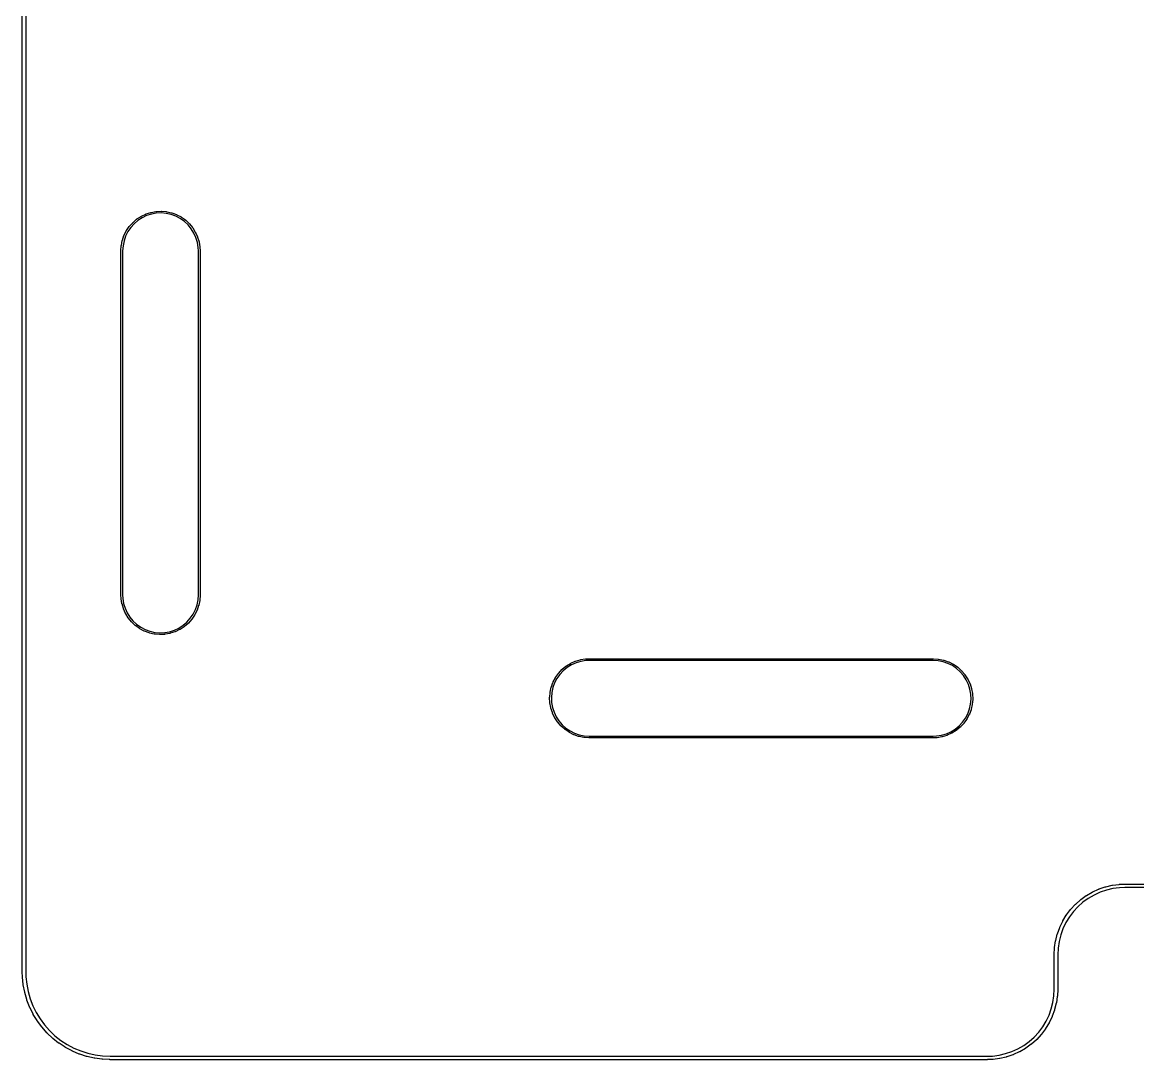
# Model space of a CAD drawing. Extents: x 14.9 to 26, y 3.1 to 12.8.
# Drawn here: x 14.943 to 17.496, y 3.109 to 5.482 of the extents above; entities that cross this region are included whole.
import ezdxf

# ---------------------------------------------------------------- set-up
doc = ezdxf.new("R2010")
doc.units = 0
doc.header["$MEASUREMENT"] = 0
doc.layers.add('BLACK', color=7, linetype='CONTINUOUS')

msp = doc.modelspace()

# ---------------------------------------------------------------- linework, layer by layer
at = {"layer": 'BLACK', "linetype": 'CONTINUOUS'}
for p, q in [((14.9429, 3.31038), (14.9429, 11.6873)), ((14.9508, 11.6877), (14.9508, 3.30989)), ((15.1963, 5.02448), (15.2046, 5.03163)), ((15.2046, 5.03163), (15.2047, 5.03177)), ((15.2047, 5.03177), (15.205, 5.03196)), ((15.205, 5.03196), (15.2053, 5.03218)), ((15.2053, 5.03218), (15.2054, 5.03224)), ((15.2054, 5.03224), (15.2146, 5.03822)), ((15.217, 5.03505), (15.2074, 5.0288)), ((15.2146, 5.03822), (15.2148, 5.03835)), ((15.2148, 5.03835), (15.2151, 5.0385)), ((15.2151, 5.0385), (15.2154, 5.03868)), ((15.2154, 5.03868), (15.2155, 5.03872)), ((15.2155, 5.03872), (15.2255, 5.04343)), ((15.2274, 5.03998), (15.217, 5.03505)), ((15.2255, 5.04343), (15.2256, 5.04354)), ((15.2256, 5.04354), (15.2259, 5.04365)), ((15.2259, 5.04365), (15.2262, 5.04379)), ((15.2262, 5.04379), (15.2264, 5.0438)), ((15.2264, 5.0438), (15.2369, 5.04716)), ((15.2383, 5.04349), (15.2274, 5.03998)), ((15.2369, 5.04716), (15.237, 5.04725)), ((15.237, 5.04725), (15.2373, 5.04731)), ((15.2373, 5.04731), (15.2377, 5.04742)), ((15.2377, 5.04742), (15.2378, 5.04741)), ((15.2378, 5.04741), (15.2487, 5.04935)), ((15.2496, 5.04552), (15.2383, 5.04349)), ((15.2487, 5.04935), (15.2488, 5.04942)), ((15.2488, 5.04942), (15.2492, 5.04944)), ((15.2492, 5.04944), (15.2495, 5.0495)), ((15.2495, 5.0495), (15.2497, 5.04946)), ((15.2611, 5.04604), (15.2496, 5.04552)), ((15.2497, 5.04946), (15.2606, 5.04996)), ((15.2606, 5.04996), (15.2608, 5.05001)), ((15.2608, 5.05001), (15.2611, 5.04998)), ((15.2611, 5.04998), (15.2615, 5.05)), ((15.2725, 5.04504), (15.2611, 5.04604)), ((15.2615, 5.05), (15.2617, 5.04994)), ((15.2617, 5.04994), (15.2726, 5.04898)), ((15.2837, 5.04253), (15.2725, 5.04504)), ((15.2726, 5.04898), (15.2728, 5.04901)), ((15.2728, 5.04901), (15.2731, 5.04894)), ((15.2731, 5.04894), (15.2734, 5.04891)), ((15.2734, 5.04891), (15.2736, 5.04883)), ((15.2736, 5.04883), (15.2843, 5.04643)), ((15.2945, 5.03857), (15.2837, 5.04253)), ((15.2843, 5.04643), (15.2845, 5.04644)), ((15.2845, 5.04644), (15.2848, 5.04632)), ((15.2848, 5.04632), (15.2852, 5.04624)), ((15.2852, 5.04624), (15.2853, 5.04614)), ((15.2853, 5.04614), (15.2956, 5.04235)), ((15.3046, 5.03322), (15.2945, 5.03857)), ((15.2956, 5.04235), (15.2958, 5.04234)), ((15.2958, 5.04234), (15.2961, 5.04218)), ((15.2961, 5.04218), (15.2964, 5.04206)), ((15.2964, 5.04206), (15.2965, 5.04194)), ((15.2965, 5.04194), (15.3062, 5.03682)), ((15.314, 5.02657), (15.3046, 5.03322)), ((15.3062, 5.03682), (15.3064, 5.03678)), ((15.3064, 5.03678), (15.3067, 5.03658)), ((15.3067, 5.03658), (15.307, 5.03642)), ((15.307, 5.03642), (15.3071, 5.03628)), ((15.3071, 5.03628), (15.3161, 5.02992)), ((15.3161, 5.02992), (15.3162, 5.02986)), ((15.3162, 5.02986), (15.3165, 5.02962)), ((15.176, 4.995), (15.1809, 5.00481)), ((15.1809, 5.00481), (15.181, 5.00499)), ((15.181, 5.00499), (15.1811, 5.00527)), ((15.1811, 5.00527), (15.1813, 5.00558)), ((15.1813, 5.00558), (15.1814, 5.0057)), ((15.1814, 5.0057), (15.1876, 5.01478)), ((15.191, 5.01277), (15.1845, 5.00328)), ((15.1876, 5.01478), (15.1877, 5.01494)), ((15.1877, 5.01494), (15.1879, 5.0152)), ((15.1879, 5.0152), (15.1881, 5.01549)), ((15.1881, 5.01549), (15.1882, 5.01558)), ((15.1882, 5.01558), (15.1956, 5.02377)), ((15.1987, 5.02133), (15.191, 5.01277)), ((15.1956, 5.02392), (15.1959, 5.02415)), ((15.1956, 5.02377), (15.1956, 5.02392)), ((15.1959, 5.02415), (15.1961, 5.02441)), ((15.1961, 5.02441), (15.1963, 5.02448)), ((15.2074, 5.0288), (15.1987, 5.02133)), ((15.3224, 5.01874), (15.314, 5.02657)), ((15.3165, 5.02962), (15.3168, 5.02942)), ((15.3168, 5.02942), (15.3169, 5.02927)), ((15.3169, 5.02927), (15.3249, 5.02179)), ((15.3297, 5.00987), (15.3224, 5.01874)), ((15.3249, 5.02179), (15.325, 5.0217)), ((15.325, 5.0217), (15.3253, 5.02144)), ((15.3253, 5.02144), (15.3255, 5.0212)), ((15.3255, 5.0212), (15.3256, 5.02104)), ((15.3256, 5.02104), (15.3326, 5.01256)), ((15.3357, 5.00011), (15.3297, 5.00987)), ((15.3326, 5.01256), (15.3327, 5.01246)), ((15.3327, 5.01246), (15.3329, 5.01216)), ((15.3329, 5.01216), (15.3331, 5.0119)), ((15.3331, 5.0119), (15.3332, 5.01173)), ((15.3332, 5.01173), (15.3389, 5.0024)), ((15.1696, 4.97193), (15.1718, 4.98269)), ((15.1718, 4.98287), (15.1719, 4.98319)), ((15.1718, 4.98269), (15.1718, 4.98287)), ((15.1719, 4.98353), (15.172, 4.98368)), ((15.1719, 4.98319), (15.1719, 4.98353)), ((15.172, 4.98368), (15.1756, 4.99406)), ((15.1757, 4.98216), (15.1734, 4.9709)), ((15.1756, 4.99423), (15.1758, 4.99454)), ((15.1756, 4.99406), (15.1756, 4.99423)), ((15.1794, 4.99301), (15.1757, 4.98216)), ((15.1758, 4.99454), (15.1759, 4.99487)), ((15.1759, 4.99487), (15.176, 4.995)), ((15.1845, 5.00328), (15.1794, 4.99301)), ((15.3404, 4.98964), (15.3357, 5.00011)), ((15.3389, 5.0024), (15.3391, 5.00228)), ((15.3391, 5.00228), (15.3392, 5.00196)), ((15.3392, 5.00196), (15.3394, 5.00167)), ((15.3394, 5.00167), (15.3394, 5.00149)), ((15.3394, 5.00149), (15.3439, 4.99148)), ((15.3437, 4.97864), (15.3404, 4.98964)), ((15.3439, 4.99148), (15.344, 4.99134)), ((15.344, 4.99134), (15.3441, 4.99101)), ((15.3441, 4.99101), (15.3443, 4.9907)), ((15.3443, 4.9907), (15.3443, 4.99052)), ((15.3443, 4.99052), (15.3474, 4.98)), ((15.3474, 4.98), (15.3475, 4.97985)), ((15.3475, 4.97985), (15.3476, 4.97951)), ((15.3476, 4.97951), (15.3477, 4.97918)), ((15.3477, 4.97918), (15.3476, 4.979)), ((15.3476, 4.979), (15.3494, 4.96817)), ((15.1687, 4.96), (15.1695, 4.97091)), ((15.1687, 4.95992), (15.1687, 4.96)), ((15.1687, 4.95951), (15.1687, 4.95992)), ((15.1687, 4.95911), (15.1687, 4.95951)), ((15.1687, 4.95902), (15.1687, 4.95911)), ((15.1687, 4.17249), (15.1687, 4.95902)), ((15.1694, 4.97109), (15.1695, 4.97143)), ((15.1695, 4.97091), (15.1694, 4.97109)), ((15.1695, 4.97177), (15.1696, 4.97193)), ((15.1695, 4.97143), (15.1695, 4.97177)), ((15.1734, 4.9709), (15.1726, 4.95938)), ((15.1726, 4.95938), (15.1726, 4.17209)), ((15.3455, 4.96728), (15.3437, 4.97864)), ((15.3459, 4.9594), (15.3455, 4.96728)), ((15.3459, 4.17211), (15.3459, 4.9594)), ((15.3494, 4.96817), (15.3494, 4.96804)), ((15.3494, 4.96804), (15.3494, 4.96768)), ((15.3494, 4.96768), (15.3495, 4.96732)), ((15.3495, 4.96732), (15.3495, 4.96717)), ((15.3495, 4.96717), (15.3498, 4.95998)), ((15.3498, 4.95998), (15.3498, 4.95992)), ((15.3498, 4.95992), (15.3498, 4.95949)), ((15.3498, 4.95949), (15.3498, 4.95906)), ((15.3498, 4.95906), (15.3498, 4.95901)), ((15.3498, 4.95901), (15.3498, 4.17247)), ((15.1687, 4.17243), (15.1687, 4.17249)), ((15.1687, 4.172), (15.1687, 4.17243)), ((15.1687, 4.17157), (15.1687, 4.172)), ((15.1687, 4.17152), (15.1687, 4.17157)), ((15.169, 4.16432), (15.1687, 4.17152)), ((15.169, 4.16418), (15.169, 4.16432)), ((15.1691, 4.16382), (15.169, 4.16418)), ((15.1691, 4.16345), (15.1691, 4.16382)), ((15.1692, 4.16332), (15.1691, 4.16345)), ((15.1709, 4.15249), (15.1692, 4.16332)), ((15.1726, 4.17209), (15.173, 4.16422)), ((15.173, 4.16422), (15.1748, 4.15286)), ((15.3451, 4.16059), (15.3459, 4.17211)), ((15.3498, 4.17149), (15.349, 4.16058)), ((15.3498, 4.17247), (15.3498, 4.17239)), ((15.3498, 4.17239), (15.3498, 4.17198)), ((15.3498, 4.17198), (15.3498, 4.17157)), ((15.3498, 4.17157), (15.3498, 4.17149)), ((15.1708, 4.15231), (15.1709, 4.15249)), ((15.1709, 4.15198), (15.1708, 4.15231)), ((15.171, 4.15164), (15.1709, 4.15198)), ((15.1711, 4.15149), (15.171, 4.15164)), ((15.1742, 4.14097), (15.1711, 4.15149)), ((15.1742, 4.1408), (15.1742, 4.14097)), ((15.1744, 4.14048), (15.1742, 4.1408)), ((15.1745, 4.14015), (15.1744, 4.14048)), ((15.1746, 4.14001), (15.1745, 4.14015)), ((15.1791, 4.13), (15.1746, 4.14001)), ((15.1748, 4.15286), (15.1781, 4.14186)), ((15.1781, 4.14186), (15.1828, 4.13139)), ((15.334, 4.12822), (15.3391, 4.13848)), ((15.3425, 4.1365), (15.3376, 4.12668)), ((15.3391, 4.13848), (15.3428, 4.14934)), ((15.3426, 4.13663), (15.3425, 4.1365)), ((15.3427, 4.13696), (15.3426, 4.13663)), ((15.3429, 4.13726), (15.3427, 4.13696)), ((15.3428, 4.14934), (15.3451, 4.16059)), ((15.3465, 4.14782), (15.3429, 4.13744)), ((15.3429, 4.13744), (15.3429, 4.13726)), ((15.3466, 4.14797), (15.3465, 4.14782)), ((15.3468, 4.14863), (15.3466, 4.1483)), ((15.3466, 4.1483), (15.3466, 4.14797)), ((15.3489, 4.15957), (15.3467, 4.14881)), ((15.3467, 4.14881), (15.3468, 4.14863)), ((15.349, 4.15973), (15.3489, 4.15957)), ((15.349, 4.16058), (15.3491, 4.16041)), ((15.3491, 4.16041), (15.349, 4.16007)), ((15.349, 4.16007), (15.349, 4.15973)), ((15.1791, 4.12983), (15.1791, 4.13)), ((15.1793, 4.12953), (15.1791, 4.12983)), ((15.1794, 4.12922), (15.1793, 4.12953)), ((15.1796, 4.1291), (15.1794, 4.12922)), ((15.1854, 4.11977), (15.1796, 4.1291)), ((15.1828, 4.13139), (15.1888, 4.12163)), ((15.1854, 4.1196), (15.1854, 4.11977)), ((15.1856, 4.11933), (15.1854, 4.1196)), ((15.1858, 4.11904), (15.1856, 4.11933)), ((15.1859, 4.11894), (15.1858, 4.11904)), ((15.1929, 4.11045), (15.1859, 4.11894)), ((15.1888, 4.12163), (15.1961, 4.11276)), ((15.1961, 4.11276), (15.2045, 4.10493)), ((15.3198, 4.11017), (15.3275, 4.11873)), ((15.3303, 4.11591), (15.323, 4.10773)), ((15.3275, 4.11873), (15.334, 4.12822)), ((15.3304, 4.11601), (15.3303, 4.11591)), ((15.3306, 4.1163), (15.3304, 4.11601)), ((15.3308, 4.11655), (15.3306, 4.1163)), ((15.3309, 4.11672), (15.3308, 4.11655)), ((15.3371, 4.1258), (15.3309, 4.11672)), ((15.3372, 4.12592), (15.3371, 4.1258)), ((15.3374, 4.12622), (15.3372, 4.12592)), ((15.3376, 4.12651), (15.3374, 4.12622)), ((15.3376, 4.12668), (15.3376, 4.12651)), ((15.193, 4.11029), (15.1929, 4.11045)), ((15.1932, 4.11006), (15.193, 4.11029)), ((15.1935, 4.10979), (15.1932, 4.11006)), ((15.1936, 4.10971), (15.1935, 4.10979)), ((15.2016, 4.10222), (15.1936, 4.10971)), ((15.2017, 4.10207), (15.2016, 4.10222)), ((15.202, 4.10187), (15.2017, 4.10207)), ((15.2023, 4.10164), (15.202, 4.10187)), ((15.2024, 4.10157), (15.2023, 4.10164)), ((15.2114, 4.09522), (15.2024, 4.10157)), ((15.2045, 4.10493), (15.2139, 4.09828)), ((15.2115, 4.09508), (15.2114, 4.09522)), ((15.2118, 4.09492), (15.2115, 4.09508)), ((15.2121, 4.09472), (15.2118, 4.09492)), ((15.2123, 4.09468), (15.2121, 4.09472)), ((15.222, 4.08956), (15.2123, 4.09468)), ((15.2139, 4.09828), (15.224, 4.09293)), ((15.2221, 4.08944), (15.222, 4.08956)), ((15.2224, 4.08932), (15.2221, 4.08944)), ((15.2227, 4.08916), (15.2224, 4.08932)), ((15.2229, 4.08914), (15.2227, 4.08916)), ((15.2332, 4.08535), (15.2229, 4.08914)), ((15.224, 4.09293), (15.2348, 4.08896)), ((15.2333, 4.08525), (15.2332, 4.08535)), ((15.2337, 4.08518), (15.2333, 4.08525)), ((15.234, 4.08506), (15.2337, 4.08518)), ((15.2342, 4.08506), (15.234, 4.08506)), ((15.2449, 4.08267), (15.2342, 4.08506)), ((15.2348, 4.08896), (15.246, 4.08646)), ((15.246, 4.08646), (15.2574, 4.08546)), ((15.2574, 4.08546), (15.2689, 4.08598)), ((15.2689, 4.08598), (15.2802, 4.08801)), ((15.2802, 4.08801), (15.2911, 4.09152)), ((15.2921, 4.08769), (15.2816, 4.08434)), ((15.2911, 4.09152), (15.3015, 4.09644)), ((15.2923, 4.0877), (15.2921, 4.08769)), ((15.2926, 4.08785), (15.2923, 4.0877)), ((15.2929, 4.08796), (15.2926, 4.08785)), ((15.2931, 4.08807), (15.2929, 4.08796)), ((15.303, 4.09278), (15.2931, 4.08807)), ((15.3015, 4.09644), (15.3111, 4.1027)), ((15.3031, 4.09281), (15.303, 4.09278)), ((15.3034, 4.093), (15.3031, 4.09281)), ((15.3037, 4.09315), (15.3034, 4.093)), ((15.3039, 4.09328), (15.3037, 4.09315)), ((15.3131, 4.09926), (15.3039, 4.09328)), ((15.3111, 4.1027), (15.3198, 4.11017)), ((15.3132, 4.09931), (15.3131, 4.09926)), ((15.3135, 4.09954), (15.3132, 4.09931)), ((15.3138, 4.09972), (15.3135, 4.09954)), ((15.3139, 4.09987), (15.3138, 4.09972)), ((15.3222, 4.10701), (15.3139, 4.09987)), ((15.3224, 4.10709), (15.3222, 4.10701)), ((15.3226, 4.10735), (15.3224, 4.10709)), ((15.3229, 4.10757), (15.3226, 4.10735)), ((15.323, 4.10773), (15.3229, 4.10757)), ((15.2451, 4.08259), (15.2449, 4.08267)), ((15.2454, 4.08256), (15.2451, 4.08259)), ((15.2457, 4.08248), (15.2454, 4.08256)), ((15.2459, 4.08251), (15.2457, 4.08248)), ((15.2568, 4.08156), (15.2459, 4.08251)), ((15.257, 4.0815), (15.2568, 4.08156)), ((15.2574, 4.08151), (15.257, 4.0815)), ((15.2577, 4.08148), (15.2574, 4.08151)), ((15.2579, 4.08153), (15.2577, 4.08148)), ((15.2688, 4.08203), (15.2579, 4.08153)), ((15.269, 4.082), (15.2688, 4.08203)), ((15.2693, 4.08206), (15.269, 4.082)), ((15.2697, 4.08207), (15.2693, 4.08206)), ((15.2699, 4.08215), (15.2697, 4.08207)), ((15.2807, 4.08409), (15.2699, 4.08215)), ((15.2808, 4.08408), (15.2807, 4.08409)), ((15.2812, 4.08418), (15.2808, 4.08408)), ((15.2815, 4.08424), (15.2812, 4.08418)), ((15.2816, 4.08434), (15.2815, 4.08424)), ((16.179, 4.00209), (16.1874, 4.00905)), ((16.1874, 4.00905), (16.1875, 4.0092)), ((16.1875, 4.0092), (16.1878, 4.00938)), ((16.1878, 4.00938), (16.1881, 4.0096)), ((16.1881, 4.0096), (16.1883, 4.00965)), ((16.1883, 4.00965), (16.1976, 4.01543)), ((16.1999, 4.01222), (16.1901, 4.00617)), ((16.1976, 4.01543), (16.1977, 4.01556)), ((16.1977, 4.01556), (16.198, 4.0157)), ((16.198, 4.0157), (16.1983, 4.01589)), ((16.1983, 4.01589), (16.1985, 4.01591)), ((16.1985, 4.01591), (16.2085, 4.02041)), ((16.2104, 4.01693), (16.1999, 4.01222)), ((16.2085, 4.02041), (16.2087, 4.02053)), ((16.2087, 4.02053), (16.209, 4.02062)), ((16.209, 4.02062), (16.2093, 4.02077)), ((16.2093, 4.02077), (16.2095, 4.02077)), ((16.2095, 4.02077), (16.22, 4.02391)), ((16.2214, 4.02021), (16.2104, 4.01693)), ((16.22, 4.02391), (16.2201, 4.024)), ((16.2201, 4.024), (16.2205, 4.02405)), ((16.2205, 4.02405), (16.2208, 4.02415)), ((16.2208, 4.02415), (16.221, 4.02413)), ((16.221, 4.02413), (16.2318, 4.02585)), ((16.2327, 4.022), (16.2214, 4.02021)), ((16.2318, 4.02585), (16.232, 4.02591)), ((16.232, 4.02591), (16.2323, 4.02593)), ((16.2323, 4.02593), (16.2327, 4.02598)), ((16.2327, 4.02598), (16.2328, 4.02595)), ((16.2406, 4.02236), (16.2327, 4.022)), ((16.2328, 4.02595), (16.24, 4.02628)), ((16.24, 4.02628), (16.2401, 4.0263)), ((16.2401, 4.0263), (16.2405, 4.0263)), ((16.2405, 4.0263), (16.2409, 4.02632)), ((17.0279, 4.02236), (16.2406, 4.02236)), ((16.2409, 4.02632), (16.241, 4.0263)), ((16.241, 4.0263), (17.0275, 4.0263)), ((17.0275, 4.0263), (17.0276, 4.02633)), ((17.0276, 4.02633), (17.028, 4.0263)), ((17.0394, 4.0216), (17.0279, 4.02236)), ((17.028, 4.0263), (17.0284, 4.0263)), ((17.0284, 4.0263), (17.0285, 4.02627)), ((17.0285, 4.02627), (17.0394, 4.02554)), ((17.0394, 4.02554), (17.0396, 4.02558)), ((17.0507, 4.01933), (17.0394, 4.0216)), ((17.0396, 4.02558), (17.0399, 4.02551)), ((17.0399, 4.02551), (17.0403, 4.02549)), ((17.0403, 4.02549), (17.0404, 4.02541)), ((17.0404, 4.02541), (17.0512, 4.02324)), ((17.0615, 4.01559), (17.0507, 4.01933)), ((17.0512, 4.02324), (17.0514, 4.02325)), ((17.0514, 4.02325), (17.0517, 4.02314)), ((17.0517, 4.02314), (17.052, 4.02307)), ((17.052, 4.02307), (17.0522, 4.02297)), ((17.0522, 4.02297), (17.0626, 4.01939)), ((17.0718, 4.01045), (17.0615, 4.01559)), ((17.0626, 4.01939), (17.0627, 4.01938)), ((17.0627, 4.01938), (17.063, 4.01923)), ((17.063, 4.01923), (17.0634, 4.01912)), ((17.0634, 4.01912), (17.0635, 4.019)), ((17.0635, 4.019), (17.0733, 4.01408)), ((17.0813, 4.004), (17.0718, 4.01045)), ((17.0733, 4.01408), (17.0735, 4.01405)), ((17.0735, 4.01405), (17.0738, 4.01385)), ((17.0738, 4.01385), (17.0741, 4.0137)), ((17.0741, 4.0137), (17.0742, 4.01357)), ((17.0742, 4.01357), (17.0833, 4.00739)), ((16.1632, 3.98292), (16.1634, 3.9832)), ((16.1632, 3.98274), (16.1632, 3.98292)), ((16.1634, 3.9832), (16.1636, 3.9835)), ((16.1636, 3.9835), (16.1637, 3.98362)), ((16.1637, 3.98362), (16.1701, 3.99256)), ((16.1734, 3.99049), (16.1668, 3.98113)), ((16.1701, 3.99273), (16.1704, 3.99298)), ((16.1701, 3.99256), (16.1701, 3.99273)), ((16.1704, 3.99298), (16.1706, 3.99326)), ((16.1706, 3.99326), (16.1707, 3.99336)), ((16.1707, 3.99336), (16.1782, 4.00139)), ((16.1813, 3.99888), (16.1734, 3.99049)), ((16.1782, 4.00139), (16.1783, 4.00154)), ((16.1783, 4.00154), (16.1786, 4.00176)), ((16.1786, 4.00176), (16.1788, 4.00201)), ((16.1788, 4.00201), (16.179, 4.00209)), ((16.1901, 4.00617), (16.1813, 3.99888)), ((17.0898, 3.99635), (17.0813, 4.004)), ((17.0833, 4.00739), (17.0834, 4.00734)), ((17.0834, 4.00734), (17.0837, 4.00711)), ((17.0837, 4.00711), (17.084, 4.00691)), ((17.084, 4.00691), (17.0841, 4.00676)), ((17.0841, 4.00676), (17.0923, 3.99945)), ((17.0973, 3.98763), (17.0898, 3.99635)), ((17.0923, 3.99945), (17.0924, 3.99937)), ((17.0924, 3.99937), (17.0927, 3.99911)), ((17.0927, 3.99911), (17.0929, 3.99888)), ((17.0929, 3.99888), (17.093, 3.99872)), ((17.093, 3.99872), (17.1001, 3.99038)), ((17.1036, 3.978), (17.0973, 3.98763)), ((17.1001, 3.99038), (17.1003, 3.99028)), ((17.1003, 3.99028), (17.1005, 3.98999)), ((17.1005, 3.98999), (17.1007, 3.98973)), ((17.1007, 3.98973), (17.1007, 3.98956)), ((17.1007, 3.98956), (17.1067, 3.98036)), ((16.1512, 3.9501), (16.1536, 3.96082)), ((16.1536, 3.96099), (16.1537, 3.96132)), ((16.1536, 3.96082), (16.1536, 3.96099)), ((16.1537, 3.96132), (16.1538, 3.96165)), ((16.1538, 3.96165), (16.1539, 3.9618)), ((16.1539, 3.9618), (16.1576, 3.9721)), ((16.1575, 3.9602), (16.155, 3.949)), ((16.1614, 3.97098), (16.1575, 3.9602)), ((16.1576, 3.9721), (16.1577, 3.97228)), ((16.1577, 3.97228), (16.1578, 3.97258)), ((16.1578, 3.97258), (16.1579, 3.9729)), ((16.1579, 3.9729), (16.1581, 3.97303)), ((16.1581, 3.97303), (16.1632, 3.98274)), ((16.1668, 3.98113), (16.1614, 3.97098)), ((17.1085, 3.96763), (17.1036, 3.978)), ((17.1067, 3.98036), (17.1069, 3.98024)), ((17.1069, 3.98024), (17.107, 3.97993)), ((17.107, 3.97993), (17.1072, 3.97964)), ((17.1072, 3.97964), (17.1072, 3.97946)), ((17.1072, 3.97946), (17.1119, 3.96955)), ((17.112, 3.9567), (17.1085, 3.96763)), ((17.1119, 3.96955), (17.112, 3.96941)), ((17.112, 3.96941), (17.1121, 3.96908)), ((17.1121, 3.96908), (17.1123, 3.96877)), ((17.1123, 3.96877), (17.1123, 3.9686)), ((17.1123, 3.9686), (17.1157, 3.95814)), ((17.1157, 3.95814), (17.1158, 3.95799)), ((17.1158, 3.95799), (17.1158, 3.95766)), ((17.1158, 3.95766), (17.1159, 3.95733)), ((16.15, 3.93799), (16.1501, 3.93816)), ((16.15, 3.93764), (16.15, 3.93799)), ((16.15, 3.9373), (16.15, 3.93764)), ((16.15, 3.93713), (16.15, 3.9373)), ((16.1505, 3.92617), (16.15, 3.93713)), ((16.1501, 3.93816), (16.151, 3.94909)), ((16.151, 3.94927), (16.1511, 3.9496)), ((16.151, 3.94909), (16.151, 3.94927)), ((16.1511, 3.94994), (16.1512, 3.9501)), ((16.1511, 3.9496), (16.1511, 3.94994)), ((16.155, 3.949), (16.154, 3.93756)), ((16.154, 3.93756), (16.1545, 3.92609)), ((17.114, 3.9454), (17.112, 3.9567)), ((17.1135, 3.9225), (17.1145, 3.93393)), ((17.1145, 3.93393), (17.114, 3.9454)), ((17.1159, 3.95733), (17.1159, 3.95715)), ((17.1159, 3.95715), (17.1179, 3.94635)), ((17.1184, 3.93334), (17.1175, 3.92241)), ((17.1179, 3.94635), (17.1179, 3.94619)), ((17.1179, 3.94619), (17.1179, 3.94584)), ((17.1179, 3.94584), (17.118, 3.9455)), ((17.118, 3.9455), (17.118, 3.94533)), ((17.118, 3.94533), (17.1185, 3.93436)), ((17.1185, 3.93351), (17.1184, 3.93334)), ((17.1185, 3.93436), (17.1185, 3.93419)), ((17.1185, 3.93419), (17.1185, 3.93385)), ((17.1185, 3.93385), (17.1185, 3.93351)), ((16.1505, 3.92599), (16.1505, 3.92617)), ((16.1506, 3.92565), (16.1505, 3.92599)), ((16.1506, 3.92531), (16.1506, 3.92565)), ((16.1507, 3.92515), (16.1506, 3.92531)), ((16.1526, 3.91435), (16.1507, 3.92515)), ((16.1526, 3.91417), (16.1526, 3.91435)), ((16.1527, 3.91384), (16.1526, 3.91417)), ((16.1527, 3.9135), (16.1527, 3.91384)), ((16.1528, 3.91335), (16.1527, 3.9135)), ((16.1562, 3.9029), (16.1528, 3.91335)), ((16.1545, 3.92609), (16.1565, 3.9148)), ((16.1565, 3.9148), (16.16, 3.90386)), ((17.1071, 3.90052), (17.111, 3.91129)), ((17.1146, 3.9097), (17.1109, 3.8994)), ((17.111, 3.91129), (17.1135, 3.9225)), ((17.1147, 3.90984), (17.1146, 3.9097)), ((17.1148, 3.91018), (17.1147, 3.90984)), ((17.1149, 3.9105), (17.1148, 3.91018)), ((17.1173, 3.92139), (17.1149, 3.91068)), ((17.1149, 3.91068), (17.1149, 3.9105)), ((17.1174, 3.92155), (17.1173, 3.92139)), ((17.1175, 3.92223), (17.1174, 3.92189)), ((17.1174, 3.92189), (17.1174, 3.92155)), ((17.1175, 3.92241), (17.1175, 3.92223)), ((16.1562, 3.90272), (16.1562, 3.9029)), ((16.1564, 3.90241), (16.1562, 3.90272)), ((16.1565, 3.90208), (16.1564, 3.90241)), ((16.1566, 3.90195), (16.1565, 3.90208)), ((16.1613, 3.89203), (16.1566, 3.90195)), ((16.16, 3.90386), (16.1649, 3.89349)), ((16.1613, 3.89186), (16.1613, 3.89203)), ((16.1615, 3.89157), (16.1613, 3.89186)), ((16.1617, 3.89126), (16.1615, 3.89157)), ((16.1618, 3.89114), (16.1617, 3.89126)), ((16.1678, 3.88193), (16.1618, 3.89114)), ((16.1649, 3.89349), (16.1712, 3.88387)), ((16.1678, 3.88176), (16.1678, 3.88193)), ((16.168, 3.8815), (16.1678, 3.88176)), ((16.1682, 3.88121), (16.168, 3.8815)), ((16.1684, 3.88111), (16.1682, 3.88121)), ((16.1755, 3.87278), (16.1684, 3.88111)), ((16.1712, 3.88387), (16.1787, 3.87515)), ((17.0872, 3.87261), (17.0951, 3.88101)), ((17.0951, 3.88101), (17.1017, 3.89037)), ((17.1048, 3.88788), (17.0984, 3.87893)), ((17.1017, 3.89037), (17.1071, 3.90052)), ((17.1049, 3.88799), (17.1048, 3.88788)), ((17.1051, 3.8883), (17.1049, 3.88799)), ((17.1053, 3.88858), (17.1051, 3.8883)), ((17.1104, 3.89846), (17.1053, 3.88875)), ((17.1053, 3.88875), (17.1053, 3.88858)), ((17.1106, 3.89859), (17.1104, 3.89846)), ((17.1107, 3.89892), (17.1106, 3.89859)), ((17.1108, 3.89922), (17.1107, 3.89892)), ((17.1109, 3.8994), (17.1108, 3.89922)), ((16.1756, 3.87262), (16.1755, 3.87278)), ((16.1759, 3.87239), (16.1756, 3.87262)), ((16.1761, 3.87213), (16.1759, 3.87239)), ((16.1762, 3.87205), (16.1761, 3.87213)), ((16.1844, 3.86473), (16.1762, 3.87205)), ((16.1787, 3.87515), (16.1872, 3.8675)), ((16.1845, 3.86458), (16.1844, 3.86473)), ((16.1848, 3.86439), (16.1845, 3.86458)), ((16.1851, 3.86416), (16.1848, 3.86439)), ((16.1852, 3.8641), (16.1851, 3.86416)), ((16.1943, 3.85793), (16.1852, 3.8641)), ((16.1872, 3.8675), (16.1967, 3.86105)), ((16.1944, 3.8578), (16.1943, 3.85793)), ((16.1947, 3.85764), (16.1944, 3.8578)), ((16.195, 3.85745), (16.1947, 3.85764)), ((16.1952, 3.85741), (16.195, 3.85745)), ((16.205, 3.8525), (16.1952, 3.85741)), ((16.1967, 3.86105), (16.207, 3.85591)), ((16.207, 3.85591), (16.2178, 3.85217)), ((17.0581, 3.85457), (17.0686, 3.85928)), ((17.07, 3.85558), (17.06, 3.85108)), ((17.0686, 3.85928), (17.0784, 3.86533)), ((17.0702, 3.85561), (17.07, 3.85558)), ((17.0705, 3.85579), (17.0702, 3.85561)), ((17.0708, 3.85593), (17.0705, 3.85579)), ((17.0709, 3.85606), (17.0708, 3.85593)), ((17.0802, 3.86185), (17.0709, 3.85606)), ((17.0784, 3.86533), (17.0872, 3.87261)), ((17.0804, 3.8619), (17.0802, 3.86185)), ((17.0807, 3.86212), (17.0804, 3.8619)), ((17.081, 3.8623), (17.0807, 3.86212)), ((17.0811, 3.86244), (17.081, 3.8623)), ((17.0895, 3.86941), (17.0811, 3.86244)), ((17.0897, 3.86948), (17.0895, 3.86941)), ((17.0899, 3.86974), (17.0897, 3.86948)), ((17.0902, 3.86995), (17.0899, 3.86974)), ((17.0903, 3.87011), (17.0902, 3.86995)), ((17.0978, 3.87814), (17.0903, 3.87011)), ((17.0979, 3.87823), (17.0978, 3.87814)), ((17.0981, 3.87851), (17.0979, 3.87823)), ((17.0984, 3.87877), (17.0981, 3.87851)), ((17.0984, 3.87893), (17.0984, 3.87877)), ((16.2051, 3.85238), (16.205, 3.8525)), ((16.2055, 3.85227), (16.2051, 3.85238)), ((16.2058, 3.85211), (16.2055, 3.85227)), ((16.2059, 3.8521), (16.2058, 3.85211)), ((16.2163, 3.84853), (16.2059, 3.8521)), ((16.2165, 3.84843), (16.2163, 3.84853)), ((16.2168, 3.84836), (16.2165, 3.84843)), ((16.2171, 3.84825), (16.2168, 3.84836)), ((16.2173, 3.84826), (16.2171, 3.84825)), ((16.2281, 3.84609), (16.2173, 3.84826)), ((16.2178, 3.85217), (16.2291, 3.8499)), ((16.2282, 3.84601), (16.2281, 3.84609)), ((16.2286, 3.84599), (16.2282, 3.84601)), ((16.2289, 3.84592), (16.2286, 3.84599)), ((16.2291, 3.84595), (16.2289, 3.84592)), ((16.2291, 3.8499), (16.2406, 3.84913)), ((16.24, 3.84523), (16.2291, 3.84595)), ((16.2401, 3.8452), (16.24, 3.84523)), ((16.2405, 3.8452), (16.2401, 3.8452)), ((16.2409, 3.84517), (16.2405, 3.8452)), ((16.2406, 3.84913), (17.0279, 3.84913)), ((16.241, 3.8452), (16.2409, 3.84517)), ((17.0275, 3.8452), (16.241, 3.8452)), ((17.0276, 3.84518), (17.0275, 3.8452)), ((17.028, 3.8452), (17.0276, 3.84518)), ((17.0279, 3.84913), (17.0358, 3.84949)), ((17.0284, 3.8452), (17.028, 3.8452)), ((17.0285, 3.84522), (17.0284, 3.8452)), ((17.0357, 3.84555), (17.0285, 3.84522)), ((17.0358, 3.84551), (17.0357, 3.84555)), ((17.0358, 3.84949), (17.0471, 3.85129)), ((17.0362, 3.84557), (17.0358, 3.84551)), ((17.0365, 3.84559), (17.0362, 3.84557)), ((17.0367, 3.84565), (17.0365, 3.84559)), ((17.0475, 3.84736), (17.0367, 3.84565)), ((17.0471, 3.85129), (17.0581, 3.85457)), ((17.0477, 3.84734), (17.0475, 3.84736)), ((17.048, 3.84744), (17.0477, 3.84734)), ((17.0484, 3.8475), (17.048, 3.84744)), ((17.0485, 3.84759), (17.0484, 3.8475)), ((17.059, 3.85073), (17.0485, 3.84759)), ((17.0592, 3.85073), (17.059, 3.85073)), ((17.0595, 3.85087), (17.0592, 3.85073)), ((17.0598, 3.85097), (17.0595, 3.85087)), ((17.06, 3.85108), (17.0598, 3.85097)), ((17.3931, 3.49289), (17.4066, 3.49904)), ((17.4066, 3.49904), (17.4067, 3.49915)), ((17.4067, 3.49915), (17.4071, 3.49929)), ((17.4071, 3.49929), (17.4075, 3.49946)), ((17.4075, 3.49946), (17.4077, 3.49948)), ((17.4077, 3.49948), (17.4218, 3.50426)), ((17.4218, 3.50426), (17.4219, 3.50435)), ((17.4219, 3.50435), (17.4223, 3.50445)), ((17.4223, 3.50445), (17.4227, 3.50458)), ((17.4227, 3.50458), (17.4229, 3.50458)), ((17.4229, 3.50458), (17.4374, 3.50794)), ((17.4394, 3.50031), (17.4245, 3.49686)), ((17.4374, 3.50794), (17.4376, 3.50802)), ((17.4376, 3.50802), (17.438, 3.50807)), ((17.438, 3.50807), (17.4384, 3.50816)), ((17.4384, 3.50816), (17.4386, 3.50815)), ((17.4386, 3.50815), (17.4533, 3.51005)), ((17.4545, 3.50227), (17.4394, 3.50031)), ((17.4533, 3.51005), (17.4534, 3.5101)), ((17.4534, 3.5101), (17.4539, 3.51012)), ((17.4539, 3.51012), (17.4543, 3.51018)), ((17.4543, 3.51018), (17.4545, 3.51015)), ((17.4545, 3.51015), (17.4659, 3.51059)), ((17.4666, 3.50274), (17.4545, 3.50227)), ((17.4659, 3.51059), (17.4659, 3.51062)), ((17.4659, 3.51062), (17.4665, 3.51062)), ((17.4665, 3.51062), (17.467, 3.51064)), ((23.4507, 3.50274), (17.4666, 3.50274)), ((17.467, 3.51064), (17.4671, 3.51062)), ((17.4671, 3.51062), (23.4503, 3.51062)), ((17.3541, 3.46493), (17.3652, 3.47478)), ((17.3652, 3.47478), (17.3653, 3.47494)), ((17.3653, 3.47494), (17.3656, 3.47518)), ((17.3656, 3.47518), (17.3659, 3.47545)), ((17.3659, 3.47545), (17.3661, 3.47553)), ((17.3661, 3.47553), (17.3782, 3.48423)), ((17.3829, 3.47797), (17.3706, 3.46903)), ((17.3782, 3.48423), (17.3783, 3.48437)), ((17.3783, 3.48437), (17.3786, 3.48458)), ((17.3786, 3.48458), (17.379, 3.48482)), ((17.379, 3.48482), (17.3792, 3.48488)), ((17.3792, 3.48488), (17.392, 3.49234)), ((17.3961, 3.48564), (17.3829, 3.47797)), ((17.392, 3.49234), (17.3921, 3.49247)), ((17.3921, 3.49247), (17.3925, 3.49264)), ((17.3925, 3.49264), (17.3929, 3.49285)), ((17.3929, 3.49285), (17.3931, 3.49289)), ((17.41, 3.49196), (17.3961, 3.48564)), ((17.4245, 3.49686), (17.41, 3.49196)), ((17.3334, 3.44041), (17.3424, 3.45227)), ((17.3488, 3.44769), (17.3396, 3.4355)), ((17.3424, 3.45244), (17.3427, 3.45274)), ((17.3424, 3.45227), (17.3424, 3.45244)), ((17.3427, 3.45274), (17.343, 3.45307)), ((17.343, 3.45307), (17.3431, 3.45318)), ((17.3431, 3.45318), (17.3532, 3.46409)), ((17.3591, 3.4589), (17.3488, 3.44769)), ((17.3532, 3.46409), (17.3533, 3.46426)), ((17.3533, 3.46426), (17.3536, 3.46453)), ((17.3536, 3.46453), (17.3539, 3.46483)), ((17.3539, 3.46483), (17.3541, 3.46493)), ((17.3706, 3.46903), (17.3591, 3.4589)), ((17.318, 3.41229), (17.3244, 3.42569)), ((17.3244, 3.42569), (17.3245, 3.42587)), ((17.3245, 3.42587), (17.3247, 3.42622)), ((17.3247, 3.42622), (17.3249, 3.42659)), ((17.3249, 3.42659), (17.325, 3.42673)), ((17.325, 3.42673), (17.3327, 3.43942)), ((17.3316, 3.42246), (17.325, 3.4087)), ((17.3396, 3.4355), (17.3316, 3.42246)), ((17.3327, 3.43942), (17.3328, 3.43961)), ((17.3328, 3.43961), (17.333, 3.43993)), ((17.333, 3.43993), (17.3333, 3.44028)), ((17.3333, 3.44028), (17.3334, 3.44041)), ((17.3085, 3.38168), (17.3121, 3.39609)), ((17.3121, 3.39628), (17.3123, 3.39666)), ((17.3121, 3.39609), (17.3121, 3.39628)), ((17.3123, 3.39666), (17.3124, 3.39706)), ((17.3124, 3.39706), (17.3125, 3.39722)), ((17.3125, 3.39722), (17.3175, 3.41119)), ((17.3175, 3.41119), (17.3176, 3.41138)), ((17.3176, 3.41138), (17.3177, 3.41175)), ((17.3177, 3.41175), (17.3179, 3.41214)), ((17.3179, 3.41214), (17.318, 3.41229)), ((17.325, 3.4087), (17.3198, 3.39435)), ((17.306, 3.36582), (17.3082, 3.38052)), ((17.3082, 3.38071), (17.3083, 3.38111)), ((17.3082, 3.38052), (17.3082, 3.38071)), ((17.3083, 3.38111), (17.3084, 3.38151)), ((17.3084, 3.38151), (17.3085, 3.38168)), ((17.316, 3.37955), (17.3138, 3.36445)), ((17.3198, 3.39435), (17.316, 3.37955)), ((17.3051, 3.34981), (17.3052, 3.3499)), ((17.3051, 3.3493), (17.3051, 3.34981)), ((17.3051, 3.34879), (17.3051, 3.3493)), ((17.3051, 3.3487), (17.3051, 3.34879)), ((17.3051, 3.27056), (17.3051, 3.3487)), ((17.3052, 3.3499), (17.3059, 3.36464)), ((17.3059, 3.36564), (17.306, 3.36582)), ((17.3059, 3.36523), (17.3059, 3.36564)), ((17.3059, 3.36483), (17.3059, 3.36523)), ((17.3059, 3.36464), (17.3059, 3.36483)), ((17.3138, 3.36445), (17.313, 3.3491)), ((17.313, 3.3491), (17.313, 3.27096)), ((14.9429, 3.31032), (14.9429, 3.31038)), ((14.9429, 3.30977), (14.9429, 3.31032)), ((14.9429, 3.30922), (14.9429, 3.30977)), ((14.9429, 3.30917), (14.9429, 3.30922)), ((14.9432, 3.29884), (14.9429, 3.30917)), ((14.9432, 3.2987), (14.9432, 3.29884)), ((14.9433, 3.29824), (14.9432, 3.2987)), ((14.9433, 3.29778), (14.9433, 3.29824)), ((14.9433, 3.29765), (14.9433, 3.29778)), ((14.945, 3.28109), (14.9433, 3.29765)), ((14.9508, 3.30989), (14.9511, 3.29876)), ((14.9511, 3.29876), (14.9529, 3.28165)), ((14.945, 3.28092), (14.945, 3.28109)), ((14.9451, 3.2805), (14.945, 3.28092)), ((14.9451, 3.28007), (14.9451, 3.2805)), ((14.9452, 3.27991), (14.9451, 3.28007)), ((14.9484, 3.26354), (14.9452, 3.27991)), ((14.9529, 3.28165), (14.9561, 3.2648)), ((17.3044, 3.25521), (17.3051, 3.27056)), ((17.313, 3.26976), (17.3122, 3.25502)), ((17.313, 3.27096), (17.313, 3.27087)), ((17.313, 3.27087), (17.313, 3.27036)), ((17.313, 3.27036), (17.313, 3.26985)), ((17.313, 3.26985), (17.313, 3.26976)), ((14.9484, 3.26337), (14.9484, 3.26354)), ((14.9485, 3.26296), (14.9484, 3.26337)), ((14.9486, 3.26253), (14.9485, 3.26296)), ((14.9486, 3.26238), (14.9486, 3.26253)), ((14.9532, 3.24636), (14.9486, 3.26238)), ((14.9533, 3.24619), (14.9532, 3.24636)), ((14.9534, 3.24579), (14.9533, 3.24619)), ((14.9535, 3.24537), (14.9534, 3.24579)), ((14.9536, 3.24523), (14.9535, 3.24537)), ((14.9596, 3.22968), (14.9536, 3.24523)), ((14.9561, 3.2648), (14.9609, 3.2483)), ((14.9609, 3.2483), (14.9671, 3.23229)), ((17.3021, 3.24011), (17.3044, 3.25521)), ((17.3121, 3.25384), (17.3099, 3.23914)), ((17.3122, 3.25402), (17.3121, 3.25384)), ((17.3122, 3.25502), (17.3123, 3.25483)), ((17.3123, 3.25483), (17.3122, 3.25443)), ((17.3122, 3.25443), (17.3122, 3.25402)), ((14.9597, 3.22951), (14.9596, 3.22968)), ((14.9599, 3.22912), (14.9597, 3.22951)), ((14.96, 3.22872), (14.9599, 3.22912)), ((14.9601, 3.22859), (14.96, 3.22872)), ((14.9675, 3.21363), (14.9601, 3.22859)), ((14.9671, 3.23229), (14.9747, 3.21689)), ((17.2931, 3.21096), (17.2983, 3.22531)), ((17.2983, 3.22531), (17.3021, 3.24011)), ((17.3057, 3.22244), (17.3006, 3.20846)), ((17.3058, 3.2226), (17.3057, 3.22244)), ((17.3059, 3.22299), (17.3058, 3.2226)), ((17.306, 3.22338), (17.3059, 3.22299)), ((17.3097, 3.23798), (17.306, 3.22357)), ((17.306, 3.22357), (17.306, 3.22338)), ((17.3098, 3.23815), (17.3097, 3.23798)), ((17.3099, 3.23895), (17.3098, 3.23855)), ((17.3098, 3.23855), (17.3098, 3.23815)), ((17.3099, 3.23914), (17.3099, 3.23895)), ((14.9675, 3.21347), (14.9675, 3.21363)), ((14.9678, 3.2131), (14.9675, 3.21347)), ((14.968, 3.21271), (14.9678, 3.2131)), ((14.9681, 3.21259), (14.968, 3.21271)), ((14.9767, 3.19835), (14.9681, 3.21259)), ((14.9747, 3.21689), (14.9836, 3.20224)), ((14.9768, 3.19819), (14.9767, 3.19835)), ((14.9771, 3.19784), (14.9768, 3.19819)), ((14.9773, 3.19747), (14.9771, 3.19784)), ((14.9774, 3.19736), (14.9773, 3.19747)), ((14.9873, 3.18395), (14.9774, 3.19736)), ((14.9836, 3.20224), (14.9938, 3.18843)), ((17.2786, 3.18416), (17.2865, 3.1972)), ((17.2931, 3.19293), (17.2854, 3.18023)), ((17.2865, 3.1972), (17.2931, 3.21096)), ((17.2933, 3.19307), (17.2931, 3.19293)), ((17.2935, 3.19344), (17.2933, 3.19307)), ((17.2937, 3.19379), (17.2935, 3.19344)), ((17.3001, 3.20737), (17.2937, 3.19397)), ((17.2937, 3.19397), (17.2937, 3.19379)), ((17.3003, 3.20752), (17.3001, 3.20737)), ((17.3004, 3.20791), (17.3003, 3.20752)), ((17.3006, 3.20828), (17.3004, 3.20791)), ((17.3006, 3.20846), (17.3006, 3.20828)), ((14.9874, 3.18379), (14.9873, 3.18395)), ((14.9877, 3.18347), (14.9874, 3.18379)), ((14.9879, 3.18312), (14.9877, 3.18347)), ((14.9881, 3.18302), (14.9879, 3.18312)), ((14.9991, 3.17054), (14.9881, 3.18302)), ((14.9938, 3.18843), (15.0052, 3.17558)), ((14.9992, 3.17039), (14.9991, 3.17054)), ((14.9995, 3.1701), (14.9992, 3.17039)), ((14.9998, 3.16977), (14.9995, 3.1701)), ((15, 3.16969), (14.9998, 3.16977)), ((15.0121, 3.15824), (15, 3.16969)), ((15.0052, 3.17558), (15.0177, 3.1638)), ((17.259, 3.16076), (17.2694, 3.17197)), ((17.275, 3.16648), (17.2649, 3.15556)), ((17.2694, 3.17197), (17.2786, 3.18416)), ((17.2752, 3.16659), (17.275, 3.16648)), ((17.2754, 3.16692), (17.2752, 3.16659)), ((17.2757, 3.16722), (17.2754, 3.16692)), ((17.2758, 3.16739), (17.2757, 3.16722)), ((17.2847, 3.17925), (17.2758, 3.16739)), ((17.2849, 3.17938), (17.2847, 3.17925)), ((17.2851, 3.17973), (17.2849, 3.17938)), ((17.2853, 3.18005), (17.2851, 3.17973)), ((17.2854, 3.18023), (17.2853, 3.18005)), ((15.0122, 3.1581), (15.0121, 3.15824)), ((15.0125, 3.15783), (15.0122, 3.1581)), ((15.0128, 3.15754), (15.0125, 3.15783)), ((15.013, 3.15746), (15.0128, 3.15754)), ((15.0261, 3.14714), (15.013, 3.15746)), ((15.0177, 3.1638), (15.0311, 3.15317)), ((15.0262, 3.14701), (15.0261, 3.14714)), ((15.0265, 3.14677), (15.0262, 3.14701)), ((15.0269, 3.1465), (15.0265, 3.14677)), ((15.027, 3.14644), (15.0269, 3.1465)), ((15.041, 3.13733), (15.027, 3.14644)), ((15.0311, 3.15317), (15.0455, 3.14378)), ((15.0455, 3.14378), (15.0607, 3.13571)), ((17.222, 3.13402), (17.2352, 3.14169)), ((17.2352, 3.14169), (17.2476, 3.15063)), ((17.252, 3.14413), (17.24, 3.13543)), ((17.2476, 3.15063), (17.259, 3.16076)), ((17.2522, 3.14421), (17.252, 3.14413)), ((17.2525, 3.14448), (17.2522, 3.14421)), ((17.2529, 3.14472), (17.2525, 3.14448)), ((17.253, 3.14488), (17.2529, 3.14472)), ((17.2641, 3.15473), (17.253, 3.14488)), ((17.2643, 3.15483), (17.2641, 3.15473)), ((17.2645, 3.15513), (17.2643, 3.15483)), ((17.2648, 3.1554), (17.2645, 3.15513)), ((17.2649, 3.15556), (17.2648, 3.1554)), ((15.0411, 3.1372), (15.041, 3.13733)), ((15.0415, 3.137), (15.0411, 3.1372)), ((15.0419, 3.13676), (15.0415, 3.137)), ((15.042, 3.13672), (15.0419, 3.13676)), ((15.0567, 3.12888), (15.042, 3.13672)), ((15.0569, 3.12877), (15.0567, 3.12888)), ((15.0573, 3.1286), (15.0569, 3.12877)), ((15.0577, 3.1284), (15.0573, 3.1286)), ((15.0578, 3.12837), (15.0577, 3.1284)), ((15.0732, 3.12186), (15.0578, 3.12837)), ((15.0607, 3.13571), (15.0765, 3.12902)), ((15.0733, 3.12176), (15.0732, 3.12186)), ((15.0737, 3.12163), (15.0733, 3.12176)), ((15.0741, 3.12146), (15.0737, 3.12163)), ((15.0743, 3.12145), (15.0741, 3.12146)), ((15.0902, 3.11634), (15.0743, 3.12145)), ((15.0765, 3.12902), (15.0928, 3.12376)), ((15.0903, 3.11625), (15.0902, 3.11634)), ((15.0907, 3.11615), (15.0903, 3.11625)), ((15.0911, 3.11602), (15.0907, 3.11615)), ((15.0913, 3.11602), (15.0911, 3.11602)), ((15.1076, 3.11234), (15.0913, 3.11602)), ((15.0928, 3.12376), (15.1096, 3.11997)), ((15.1096, 3.11997), (15.1266, 3.11768)), ((15.1266, 3.11768), (15.1438, 3.11692)), ((15.1438, 3.11692), (17.1515, 3.11692)), ((17.1515, 3.11692), (17.1636, 3.11739)), ((17.1636, 3.11739), (17.1788, 3.11935)), ((17.1788, 3.11935), (17.1937, 3.1228)), ((17.1952, 3.11508), (17.1808, 3.11172)), ((17.1937, 3.1228), (17.2081, 3.1277)), ((17.1954, 3.11508), (17.1952, 3.11508)), ((17.1958, 3.11521), (17.1954, 3.11508)), ((17.1962, 3.11531), (17.1958, 3.11521)), ((17.1964, 3.1154), (17.1962, 3.11531)), ((17.2105, 3.12018), (17.1964, 3.1154)), ((17.2081, 3.1277), (17.222, 3.13402)), ((17.2106, 3.1202), (17.2105, 3.12018)), ((17.211, 3.12037), (17.2106, 3.1202)), ((17.2114, 3.1205), (17.211, 3.12037)), ((17.2116, 3.12062), (17.2114, 3.1205)), ((17.2251, 3.12677), (17.2116, 3.12062)), ((17.2253, 3.12681), (17.2251, 3.12677)), ((17.2256, 3.12702), (17.2253, 3.12681)), ((17.226, 3.12719), (17.2256, 3.12702)), ((17.2261, 3.12732), (17.226, 3.12719)), ((17.239, 3.13478), (17.2261, 3.12732)), ((17.2392, 3.13484), (17.239, 3.13478)), ((17.2395, 3.13508), (17.2392, 3.13484)), ((17.2399, 3.13529), (17.2395, 3.13508)), ((17.24, 3.13543), (17.2399, 3.13529)), ((15.1077, 3.11227), (15.1076, 3.11234)), ((15.1082, 3.11221), (15.1077, 3.11227)), ((15.1086, 3.11212), (15.1082, 3.11221)), ((15.1088, 3.11213), (15.1086, 3.11212)), ((15.1253, 3.10991), (15.1088, 3.11213)), ((15.1254, 3.10985), (15.1253, 3.10991)), ((15.1259, 3.10983), (15.1254, 3.10985)), ((15.1263, 3.10978), (15.1259, 3.10983)), ((15.1265, 3.10981), (15.1263, 3.10978)), ((15.143, 3.10907), (15.1265, 3.10981)), ((15.1431, 3.10904), (15.143, 3.10907)), ((15.1436, 3.10904), (15.1431, 3.10904)), ((15.1441, 3.10902), (15.1436, 3.10904)), ((15.1442, 3.10904), (15.1441, 3.10902)), ((17.1511, 3.10904), (15.1442, 3.10904)), ((17.1517, 3.10904), (17.1511, 3.10902)), ((17.1511, 3.10902), (17.1511, 3.10904)), ((17.1522, 3.10904), (17.1517, 3.10904)), ((17.1523, 3.10907), (17.1522, 3.10904)), ((17.1637, 3.10951), (17.1523, 3.10907)), ((17.1639, 3.10948), (17.1637, 3.10951)), ((17.1643, 3.10954), (17.1639, 3.10948)), ((17.1647, 3.10955), (17.1643, 3.10954)), ((17.1649, 3.10961), (17.1647, 3.10955)), ((17.1796, 3.11151), (17.1649, 3.10961)), ((17.1798, 3.1115), (17.1796, 3.11151)), ((17.1802, 3.11159), (17.1798, 3.1115)), ((17.1806, 3.11164), (17.1802, 3.11159)), ((17.1808, 3.11172), (17.1806, 3.11164))]:
    msp.add_line(p, q, dxfattribs=at)

doc.saveas('drawing.dxf')
